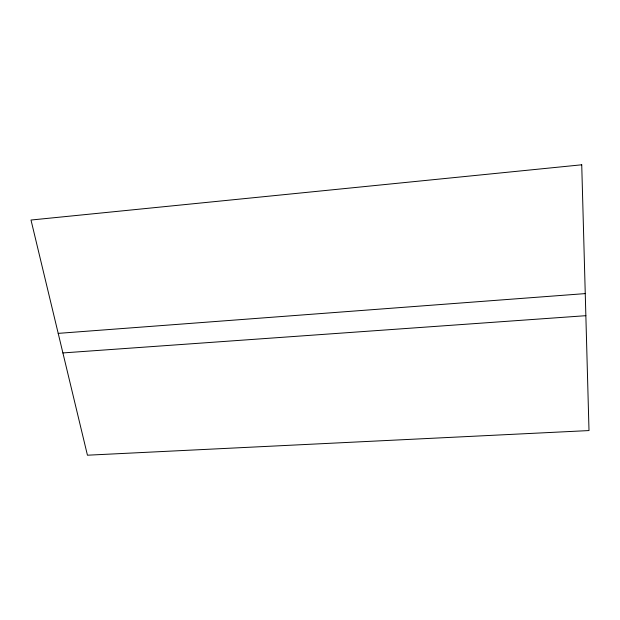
<?xml version="1.0" encoding="UTF-8"?>
<svg xmlns="http://www.w3.org/2000/svg" width="620" height="620" viewBox="0 0 620 620"><rect width="100%" height="100%" fill="white"/><g stroke="black" fill="none" stroke-linecap="round" stroke-linejoin="round"><path stroke-width="0.93" d="M58.203 333.374L585.257 293.601M62.899 352.935L585.854 315.688M581.731 164.796L31 220.03L87.443 455.204L589 430.567L581.731 164.796"/></g></svg>
